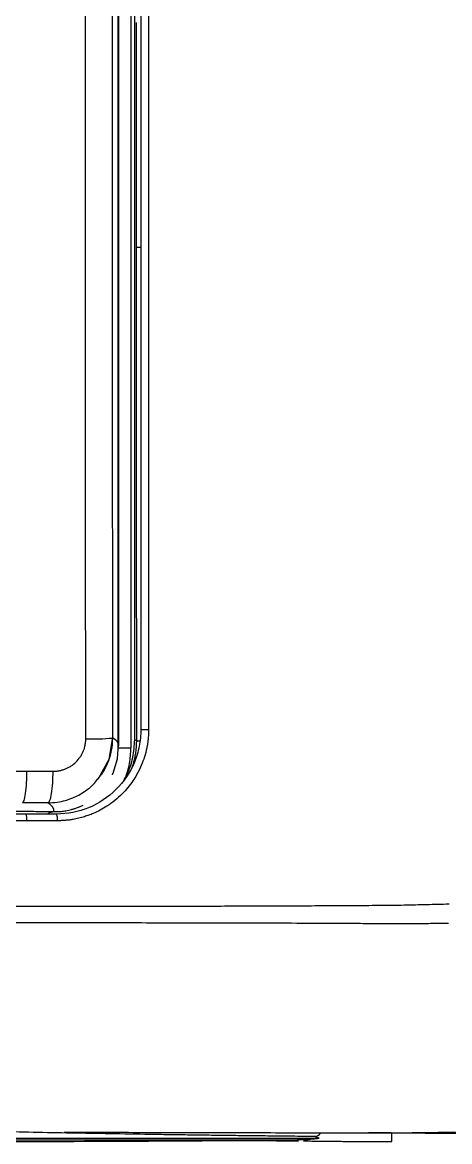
# Model space of a CAD drawing. Extents: x -4361 to 1554, y -156 to 2372.
# Drawn here: x -747.9 to -682.1, y 1391.3 to 1563.9 of the extents above; entities that cross this region are included whole.
import ezdxf

# ---------------------------------------------------------------- set-up
doc = ezdxf.new("R2010")
doc.units = 0
doc.header["$LTSCALE"] = 20
doc.header["$MEASUREMENT"] = 0
doc.layers.get('0').update_dxf_attribs({"linetype": 'CONTINUOUS'})

msp = doc.modelspace()

# ---------------------------------------------------------------- linework, layer by layer
for p, q in [((-733.09, 1452.36), (-733.09, 1730.28)), ((-730.62, 1453.31), (-730.62, 1729.33)), ((-734.03, 1453.53), (-734.01, 1453.54)), ((-730.62, 1453.31), (-730.38, 1453.12)), ((-747.27, 1440.79), (-776.7, 1440.79)), ((-742.53, 1440.79), (-747.27, 1440.79)), ((-917.03, 1391.85), (-705.47, 1391.85)), ((-754.18, 1391.59), (-705.47, 1391.59)), ((-705.47, 1391.85), (-704.64, 1391.85)), ((-705.22, 1391.59), (-704.39, 1391.64)), ((-704.39, 1391.64), (-703.86, 1391.69))]:
    msp.add_line(p, q)
at = {"flags": 128}
for points in [[(-736.35, 1447.17), (-736.19, 1447.32), (-734.55, 1450.29), (-734.03, 1453.62)], [(-733.97, 1448.13), (-733.28, 1450.33), (-733.12, 1452.56)], [(-690.98, 1391.34), (-690.98, 1391.47), (-690.98, 1391.86), (-690.98, 1392.51), (-690.98, 1392.54)]]:
    msp.add_lwpolyline(points, dxfattribs=at)
for centre, radius, start, end in [((-737.42, 1496.27), 42.87, 268.9784, 274.527), ((-749.21, 1441.05), 1.95, 352.405, 23.3077)]:
    msp.add_arc(centre, radius, start, end)
for points, knots in [([(-738.18, 1453.4), (-738.18, 1455.82), (-738.19, 1460.64), (-738.19, 1467.88), (-738.2, 1475.13), (-738.2, 1482.37), (-738.21, 1489.62), (-738.21, 1496.87), (-738.22, 1504.12), (-738.22, 1511.37), (-738.22, 1518.63), (-738.23, 1525.89), (-738.23, 1533.15), (-738.23, 1540.42), (-738.23, 1547.68), (-738.24, 1554.95), (-738.24, 1562.22), (-738.24, 1569.49), (-738.24, 1576.77), (-738.24, 1584.04), (-738.24, 1593.5), (-738.24, 1605.14), (-738.24, 1618.96), (-738.23, 1632.78), (-738.23, 1646.58), (-738.22, 1660.38), (-738.22, 1674.16), (-738.21, 1687.94), (-738.2, 1701.72), (-738.19, 1715.48), (-738.19, 1724.65), (-738.18, 1729.24)], [0, 0, 0, 0, 0.026247, 0.052502, 0.078764, 0.105034, 0.131312, 0.157597, 0.18389, 0.210191, 0.236499, 0.262814, 0.289138, 0.315469, 0.341808, 0.368154, 0.394508, 0.420869, 0.447239, 0.473616, 0.5, 0.550122, 0.600218, 0.650286, 0.700326, 0.75034, 0.800326, 0.850285, 0.900217, 0.950122, 1, 1, 1, 1]), ([(-731.22, 1730.62), (-731.22, 1730.22), (-731.21, 1729.36), (-731.21, 1727.97), (-731.21, 1726.39), (-731.21, 1724.49), (-731.22, 1721.79), (-731.23, 1717.34), (-731.22, 1711.33), (-731.22, 1698.16), (-731.22, 1684.31), (-731.22, 1656.83), (-731.22, 1621.91), (-731.22, 1577.79), (-731.22, 1537.41), (-731.22, 1508.46), (-731.22, 1487.21), (-731.22, 1476.26), (-731.22, 1467.91), (-731.22, 1463.28), (-731.22, 1459.62), (-731.21, 1456.91), (-731.21, 1454.33), (-731.22, 1452.69), (-731.22, 1452.02)], [0, 0, 0, 0, 0.004277, 0.00926, 0.014948, 0.021342, 0.029684, 0.04411, 0.069247, 0.094386, 0.185853, 0.218476, 0.390216, 0.561956, 0.693497, 0.825038, 0.87369, 0.922341, 0.942955, 0.963568, 0.972218, 0.982372, 0.992751, 1, 1, 1, 1]), ([(-728.49, 1727.85), (-728.49, 1725.46), (-728.49, 1720.69), (-728.49, 1713.54), (-728.49, 1706.38), (-728.5, 1699.21), (-728.5, 1692.05), (-728.5, 1684.88), (-728.5, 1677.7), (-728.5, 1670.52), (-728.5, 1663.34), (-728.5, 1656.15), (-728.5, 1648.96), (-728.5, 1641.77), (-728.5, 1634.57), (-728.5, 1627.37), (-728.5, 1620.17), (-728.5, 1612.96), (-728.5, 1605.75), (-728.5, 1598.54), (-728.5, 1589.16), (-728.5, 1577.61), (-728.5, 1563.91), (-728.5, 1550.23), (-728.5, 1536.56), (-728.5, 1522.9), (-728.5, 1509.25), (-728.5, 1495.62), (-728.5, 1482), (-728.49, 1468.39), (-728.49, 1459.32), (-728.49, 1454.79)], [0, 0, 0, 0, 0.0262, 0.052412, 0.078638, 0.104876, 0.131127, 0.157392, 0.183669, 0.209959, 0.236261, 0.262577, 0.288906, 0.315247, 0.341602, 0.367969, 0.394349, 0.420742, 0.447148, 0.473567, 0.499999, 0.550207, 0.600369, 0.650485, 0.700554, 0.750577, 0.800554, 0.850485, 0.900369, 0.950208, 1, 1, 1, 1]), ([(-730.41, 1563.87), (-730.41, 1563.06), (-730.41, 1561.32), (-730.41, 1558.58), (-730.41, 1553.8), (-730.41, 1546.99), (-730.4, 1539.43), (-730.4, 1533.45), (-730.4, 1530.41), (-730.4, 1529.14)], [0, 0, 0, 0, 0.070315, 0.149487, 0.237516, 0.483089, 0.737118, 0.890738, 1, 1, 1, 1]), ([(-729.68, 1529.17), (-729.79, 1529.17), (-730.06, 1529.16), (-730.33, 1529.15), (-730.38, 1529.14), (-730.4, 1529.14)], [0, 0, 0, 0, 0.249654, 0.625516, 1, 1, 1, 1]), ([(-730.4, 1529.14), (-730.4, 1527.6), (-730.4, 1524.32), (-730.4, 1517.8), (-730.39, 1506.41), (-730.39, 1493.05), (-730.39, 1480.38), (-730.38, 1471.03), (-730.38, 1462.34), (-730.38, 1456.19), (-730.38, 1453.12)], [0, 0, 0, 0, 0.060837, 0.129378, 0.257503, 0.509995, 0.656921, 0.757489, 0.878742, 1, 1, 1, 1]), ([(-729.68, 1454.82), (-729.68, 1453.96), (-729.77, 1453.11), (-730.11, 1451.43), (-730.36, 1450.6), (-731.34, 1448.24), (-732.32, 1446.79), (-734.73, 1444.4), (-736.17, 1443.44), (-739.3, 1442.15), (-740.99, 1441.82), (-742.68, 1441.82)], [0, 0, 0, 0, 0.125, 0.125, 0.25, 0.25, 0.5, 0.5, 0.75, 0.75, 1, 1, 1, 1]), ([(-728.49, 1454.79), (-728.5, 1454.67), (-728.5, 1454.43), (-728.51, 1454.06), (-728.54, 1453.7), (-728.57, 1453.33), (-728.62, 1452.92), (-728.68, 1452.48), (-728.83, 1451.69), (-729.11, 1450.63), (-729.62, 1449.24), (-730.23, 1448), (-731.17, 1446.5), (-732.6, 1444.76), (-734.38, 1443.32), (-735.94, 1442.41), (-736.88, 1441.96), (-737.7, 1441.64), (-738.44, 1441.39), (-739.26, 1441.17), (-740.04, 1441), (-740.73, 1440.9), (-741.33, 1440.84), (-741.93, 1440.8), (-742.33, 1440.79), (-742.53, 1440.79)], [0, 0, 0, 0, 0.016572, 0.033096, 0.049585, 0.066049, 0.0825, 0.105303, 0.127476, 0.190748, 0.254101, 0.328158, 0.376572, 0.49559, 0.632275, 0.686847, 0.742248, 0.774905, 0.807663, 0.849225, 0.890266, 0.917534, 0.94488, 0.972352, 1, 1, 1, 1]), ([(-728.49, 1454.79), (-728.65, 1454.79), (-728.82, 1454.79), (-729.1, 1454.79), (-729.22, 1454.8), (-729.42, 1454.8), (-729.51, 1454.8), (-729.64, 1454.81), (-729.68, 1454.82), (-729.68, 1454.82)], [0, 0, 0, 0, 0.25, 0.25, 0.5, 0.5, 0.75, 0.75, 1, 1, 1, 1]), ([(-743.26, 1448.41), (-743.2, 1448.41), (-743.06, 1448.41), (-742.87, 1448.43), (-742.67, 1448.44), (-742.47, 1448.47), (-742.18, 1448.52), (-741.79, 1448.61), (-741.32, 1448.78), (-740.87, 1448.98), (-740.3, 1449.32), (-739.66, 1449.83), (-739.12, 1450.47), (-738.78, 1451.03), (-738.56, 1451.48), (-738.39, 1451.94), (-738.28, 1452.37), (-738.22, 1452.75), (-738.19, 1453.07), (-738.18, 1453.29), (-738.18, 1453.4)], [0, 0, 0, 0, 0.025305, 0.050543, 0.07575, 0.100963, 0.126219, 0.189242, 0.252174, 0.315043, 0.377781, 0.502813, 0.627408, 0.68963, 0.751786, 0.813834, 0.875917, 0.917131, 0.958429, 1, 1, 1, 1]), ([(-736.36, 1447.18), (-736.12, 1447.45), (-735.46, 1448.21), (-734.72, 1449.72), (-734.12, 1451.58), (-734.04, 1452.89), (-734.01, 1453.54)], [0, 0, 0, 0, 0.1577284, 0.4355193, 0.7181286, 1, 1, 1, 1]), ([(-733.19, 1452.56), (-733.19, 1452.64), (-733.17, 1452.96), (-733.64, 1453.29), (-734.01, 1453.54)], [0, 0, 0, 0, 0.22108, 1, 1, 1, 1]), ([(-732.31, 1446.99), (-732.15, 1447.29), (-731.55, 1448.37), (-730.81, 1450.48), (-730.68, 1452.38), (-730.62, 1453.31)], [0, 0, 0, 0, 0.1634076, 0.5913215, 1, 1, 1, 1]), ([(-730.38, 1453.12), (-730.41, 1452.49), (-730.47, 1451.2), (-730.76, 1449.8), (-731.03, 1449.13), (-731.08, 1449.01)], [0, 0, 0, 0, 0.441611, 0.901361, 1, 1, 1, 1]), ([(-730.38, 1453.12), (-730.36, 1453.12), (-730.31, 1453.12), (-730.1, 1453.13), (-729.9, 1453.13), (-729.85, 1453.13)], [0, 0, 0, 0, 0.429551, 0.856298, 1, 1, 1, 1]), ([(-733.16, 1452.02), (-733.16, 1452.02), (-733.16, 1452.02), (-733.15, 1452.02), (-733.13, 1452.03), (-733.09, 1452.03), (-733.05, 1452.03), (-732.99, 1452.03), (-732.93, 1452.03), (-732.85, 1452.03), (-732.76, 1452.03), (-732.65, 1452.03), (-732.51, 1452.03), (-732.32, 1452.03), (-732.1, 1452.03), (-731.84, 1452.03), (-731.55, 1452.02), (-731.33, 1452.02), (-731.22, 1452.02)], [0, 0, 0, 0, 0.04712, 0.094978, 0.143545, 0.192785, 0.242662, 0.293135, 0.344158, 0.395684, 0.447661, 0.500035, 0.572067, 0.648811, 0.730173, 0.815996, 0.906044, 1, 1, 1, 1]), ([(-732.06, 1447.36), (-731.82, 1448.1), (-731.33, 1449.6), (-731.26, 1451.21), (-731.22, 1452.02)], [0, 0, 0, 0, 0.495426, 1, 1, 1, 1]), ([(-773.84, 1448.49), (-772.36, 1448.48), (-769.41, 1448.48), (-764.97, 1448.47), (-760.54, 1448.45), (-756.1, 1448.44), (-751.67, 1448.43), (-748.72, 1448.43), (-747.24, 1448.42)], [0, 0, 0, 0, 0.166624, 0.333264, 0.499922, 0.666598, 0.83329, 1, 1, 1, 1]), ([(-747.95, 1443.57), (-747.87, 1443.58), (-747.78, 1443.69), (-747.61, 1444.17), (-747.53, 1444.54), (-747.39, 1445.48), (-747.34, 1446.05), (-747.26, 1447.23), (-747.24, 1447.85), (-747.24, 1448.42)], [0, 0, 0, 0, 0.25, 0.25, 0.5, 0.5, 0.75, 0.75, 1, 1, 1, 1]), ([(-743.26, 1448.41), (-743.27, 1447.84), (-743.29, 1447.22), (-743.36, 1446.04), (-743.42, 1445.47), (-743.57, 1444.53), (-743.66, 1444.16), (-743.84, 1443.68), (-743.94, 1443.57), (-744.02, 1443.56)], [0, 0, 0, 0, 0.25, 0.25, 0.5, 0.5, 0.75, 0.75, 1, 1, 1, 1]), ([(-744.02, 1443.56), (-743.54, 1443.58), (-742.61, 1443.61), (-741.33, 1443.9), (-739.9, 1444.39), (-738.41, 1445.21), (-737.12, 1446.2), (-736.55, 1446.94), (-736.36, 1447.18)], [0, 0, 0, 0, 0.166301, 0.316196, 0.449676, 0.681927, 0.897161, 1, 1, 1, 1]), ([(-787.62, 1443.05), (-787.28, 1443.04), (-786.6, 1443.02), (-785.56, 1443), (-784.51, 1442.97), (-783.46, 1442.95), (-782.4, 1442.93), (-781.33, 1442.9), (-780.26, 1442.88), (-779.17, 1442.85), (-778.08, 1442.83), (-776.98, 1442.81), (-775.87, 1442.78), (-774.76, 1442.76), (-773.63, 1442.74), (-772.5, 1442.71), (-771.36, 1442.69), (-770.22, 1442.67), (-769.06, 1442.64), (-767.9, 1442.62), (-766.37, 1442.59), (-764.48, 1442.56), (-762.21, 1442.51), (-759.91, 1442.47), (-757.59, 1442.43), (-755.24, 1442.39), (-752.87, 1442.35), (-750.47, 1442.31), (-748.04, 1442.27), (-745.59, 1442.23), (-743.93, 1442.21), (-743.1, 1442.2)], [0, 0, 0, 0, 0.026341, 0.052673, 0.078999, 0.105319, 0.131634, 0.157944, 0.184252, 0.210557, 0.23686, 0.263163, 0.289467, 0.315771, 0.342078, 0.368388, 0.394702, 0.421021, 0.447346, 0.473677, 0.500016, 0.550049, 0.600058, 0.650049, 0.700028, 0.750001, 0.799975, 0.849956, 0.899949, 0.949962, 1, 1, 1, 1]), ([(-744.02, 1443.56), (-744.68, 1443.56), (-745.99, 1443.56), (-747.3, 1443.56), (-747.95, 1443.57)], [0, 0, 0, 0, 0.500001, 1, 1, 1, 1]), ([(-743.1, 1442.2), (-743.1, 1442.23), (-743.09, 1442.29), (-743.08, 1442.38), (-743.09, 1442.47), (-743.11, 1442.56), (-743.14, 1442.65), (-743.18, 1442.74), (-743.23, 1442.83), (-743.29, 1442.92), (-743.36, 1443.01), (-743.44, 1443.1), (-743.54, 1443.19), (-743.64, 1443.28), (-743.76, 1443.37), (-743.88, 1443.47), (-743.98, 1443.53), (-744.02, 1443.56)], [0, 0, 0, 0, 0.066671, 0.13334, 0.200008, 0.266674, 0.333339, 0.400004, 0.466668, 0.533332, 0.599996, 0.666661, 0.733326, 0.799992, 0.86666, 0.933329, 1, 1, 1, 1]), ([(-743.1, 1442.2), (-743.01, 1442.19), (-742.83, 1442.19), (-742.54, 1442.2), (-742.25, 1442.21), (-741.82, 1442.25), (-741.33, 1442.31), (-740.81, 1442.42), (-740.36, 1442.52), (-739.92, 1442.66), (-739.47, 1442.81), (-739.03, 1442.99), (-738.73, 1443.13), (-738.59, 1443.2)], [0, 0, 0, 0, 0.061295, 0.125227, 0.191821, 0.2611, 0.416725, 0.515932, 0.613726, 0.711027, 0.807841, 0.904168, 1, 1, 1, 1]), ([(-747.41, 1441.82), (-752.54, 1441.82), (-756.98, 1441.82), (-767.25, 1441.82), (-771.68, 1441.82), (-776.83, 1441.82)], [0, 0, 0, 0, 0.5, 0.5, 1, 1, 1, 1]), ([(-744.09, 1441.82), (-744.04, 1441.86), (-743.74, 1442.11), (-743.4, 1442.16), (-743.1, 1442.2)], [0, 0, 0, 0, 0.161511, 1, 1, 1, 1]), ([(-742.53, 1440.79), (-742.53, 1441.06), (-742.54, 1441.32), (-742.6, 1441.71), (-742.64, 1441.82), (-742.68, 1441.82)], [0, 0, 0, 0, 0.5, 0.5, 1, 1, 1, 1]), ([(-777.59, 1427.62), (-776.22, 1427.62), (-771.17, 1427.62), (-763.61, 1427.62), (-754.89, 1427.61), (-749.85, 1427.61), (-747.33, 1427.61)], [0, 0, 0, 0, 0.135521, 0.499997, 0.749998, 1, 1, 1, 1]), ([(-747.33, 1427.61), (-746.84, 1427.61), (-745.79, 1427.61), (-744.09, 1427.61), (-742.16, 1427.61), (-739.52, 1427.61), (-736.37, 1427.62), (-731.09, 1427.62), (-725.1, 1427.63), (-718.94, 1427.64), (-713.11, 1427.66), (-707.76, 1427.68), (-702.57, 1427.7), (-699.01, 1427.72), (-696.95, 1427.73), (-696.07, 1427.73)], [0, 0, 0, 0, 0.0281252, 0.0608762, 0.0982532, 0.1402561, 0.2137856, 0.2808412, 0.4469589, 0.5628767, 0.6408228, 0.7891403, 0.8775372, 0.9478238, 1, 1, 1, 1]), ([(-696.07, 1427.73), (-695.39, 1427.74), (-694.23, 1427.75), (-691.9, 1427.76), (-689.1, 1427.8), (-686.2, 1427.87), (-683.89, 1427.93), (-682.74, 1427.96), (-682.16, 1427.98)], [0, 0, 0, 0, 0.145153, 0.25011, 0.499928, 0.749787, 0.874837, 1, 1, 1, 1]), ([(-777.92, 1425.08), (-772.82, 1425.08), (-767.73, 1425.08), (-757.54, 1425.08), (-752.45, 1425.08), (-747.36, 1425.08)], [0, 0, 0, 0, 0.5, 0.5, 1, 1, 1, 1]), ([(-747.36, 1425.08), (-743.04, 1425.08), (-738.73, 1425.09), (-730.14, 1425.08), (-725.86, 1425.07), (-717.32, 1425.05), (-713.07, 1425.05), (-704.6, 1425.02), (-700.38, 1425), (-696.18, 1424.98)], [0, 0, 0, 0, 0.25, 0.25, 0.5, 0.5, 0.75, 0.75, 1, 1, 1, 1]), ([(-696.18, 1424.98), (-695.71, 1424.97), (-694.7, 1424.97), (-693.08, 1424.96), (-691.26, 1424.95), (-689.14, 1424.95), (-686.84, 1424.96), (-684.49, 1424.98), (-682.98, 1424.99), (-682.26, 1425)], [0, 0, 0, 0, 0.101172, 0.216858, 0.347075, 0.491793, 0.673172, 0.842594, 1, 1, 1, 1]), ([(-696.18, 1392.67), (-695.29, 1392.67), (-693.51, 1392.67), (-690.84, 1392.68), (-688.17, 1392.7), (-685.51, 1392.73), (-682.85, 1392.77), (-680.19, 1392.82), (-677.54, 1392.88), (-674.9, 1392.95), (-672.26, 1393.03), (-669.62, 1393.12), (-666.99, 1393.22), (-664.36, 1393.32), (-661.74, 1393.44), (-659.13, 1393.57), (-656.52, 1393.71), (-653.91, 1393.86), (-651.31, 1394.01), (-648.71, 1394.18), (-646.12, 1394.36), (-643.53, 1394.54), (-640.95, 1394.74), (-638.38, 1394.94), (-631.8, 1395.15), (-629.24, 1395.38), (-626.68, 1395.61), (-624.12, 1395.85), (-621.57, 1396.1), (-619.03, 1396.35), (-616.49, 1396.62), (-613.95, 1396.9), (-611.43, 1397.18), (-608.9, 1397.48), (-606.38, 1397.78), (-603.87, 1398.09), (-601.37, 1398.41), (-598.86, 1398.73), (-596.37, 1399.07), (-593.88, 1399.42), (-591.39, 1399.77), (-587.93, 1400.27), (-583.49, 1400.95), (-578.08, 1401.81), (-572.69, 1402.71), (-567.32, 1403.66), (-561.96, 1404.64), (-556.62, 1405.66), (-551.3, 1406.73), (-546, 1407.83), (-540.71, 1408.97), (-535.45, 1410.16), (-530.2, 1411.37), (-524.97, 1412.63), (-519.77, 1413.93), (-514.58, 1415.26), (-509.41, 1416.63), (-504.26, 1418.04), (-499.13, 1419.48), (-494.02, 1420.96), (-490.63, 1421.98), (-488.94, 1422.48)], [0, 0, 0, 0, 0.0129911, 0.0259606, 0.0389085, 0.0518349, 0.0647398, 0.0776231, 0.0904848, 0.103325, 0.1161436, 0.1289406, 0.1417161, 0.1544701, 0.1672024, 0.1799133, 0.1926025, 0.2052702, 0.2179163, 0.2305409, 0.2431439, 0.2557254, 0.2682852, 0.2808236, 0.2933403, 0.3058355, 0.3183091, 0.3307612, 0.3431916, 0.3556006, 0.3679879, 0.3803537, 0.3926979, 0.4050206, 0.4173217, 0.4296012, 0.4418591, 0.4540955, 0.4663103, 0.4785035, 0.4906752, 0.5028253, 0.529434, 0.5559936, 0.5825041, 0.6089656, 0.635378, 0.6617414, 0.6880557, 0.7143209, 0.740537, 0.7667041, 0.7928221, 0.8188911, 0.844911, 0.8708818, 0.8968036, 0.9226763, 0.9484999, 0.9742745, 1, 1, 1, 1]), ([(-702.83, 1392.11), (-703.35, 1392.11), (-704.38, 1392.12), (-705.92, 1392.14), (-707.46, 1392.15), (-708.99, 1392.17), (-710.51, 1392.19), (-712.03, 1392.2), (-713.54, 1392.22), (-715.05, 1392.24), (-716.55, 1392.26), (-718.04, 1392.28), (-719.53, 1392.3), (-721.01, 1392.32), (-722.48, 1392.34), (-723.95, 1392.36), (-725.41, 1392.38), (-726.87, 1392.4), (-729.9, 1392.45), (-734.45, 1392.52), (-740.44, 1392.63), (-746.3, 1392.74), (-752.04, 1392.87), (-757.64, 1393.01), (-763.1, 1393.16), (-768.43, 1393.32), (-772.65, 1393.46), (-775.85, 1393.57), (-778.07, 1393.65), (-780.26, 1393.74), (-782.43, 1393.82), (-784.56, 1393.91), (-786.67, 1394.01), (-788.74, 1394.1), (-790.79, 1394.2), (-792.13, 1394.27), (-792.8, 1394.3)], [0, 0, 0, 0, 0.0147198, 0.0294334, 0.0441415, 0.0588446, 0.0735431, 0.0882376, 0.1029286, 0.1176166, 0.1323022, 0.1469859, 0.1616682, 0.1763496, 0.1910307, 0.2057119, 0.2203939, 0.235077, 0.2497619, 0.3124316, 0.375038, 0.4376215, 0.5002221, 0.5627493, 0.6252695, 0.6878229, 0.7504498, 0.7781702, 0.8058843, 0.8335955, 0.8613074, 0.8890236, 0.9167474, 0.9444824, 0.9722321, 1, 1, 1, 1]), ([(-741.5, 1392.78), (-737.73, 1392.77), (-730.18, 1392.75), (-718.85, 1392.72), (-707.52, 1392.7), (-699.96, 1392.68), (-696.18, 1392.67)], [0, 0, 0, 0, 0.249997, 0.499996, 0.749997, 1, 1, 1, 1]), ([(-702.83, 1392.11), (-702.65, 1392.15), (-702.37, 1392.22), (-702.08, 1392.5), (-701.99, 1392.65), (-701.97, 1392.68)], [0, 0, 0, 0, 0.599293, 0.921472, 1, 1, 1, 1]), ([(-705.47, 1391.59), (-705.47, 1391.59), (-705.47, 1391.62), (-705.47, 1391.71), (-705.47, 1391.77), (-705.47, 1391.85)], [0, 0, 0, 0, 0.5, 0.5, 1, 1, 1, 1]), ([(-704.64, 1391.85), (-704.4, 1391.85), (-703.92, 1391.85), (-703.33, 1391.85), (-702.9, 1391.85), (-702.68, 1391.85), (-702.53, 1391.85), (-702.43, 1391.85), (-702.35, 1391.85), (-702.3, 1391.85), (-702.24, 1391.85), (-702.21, 1391.85), (-702.19, 1391.85)], [0, 0, 0, 0, 0.29415, 0.588299, 0.72229, 0.813744, 0.863342, 0.912943, 0.930915, 0.957549, 0.982521, 1, 1, 1, 1]), ([(-704.64, 1391.85), (-704.63, 1391.78), (-704.62, 1391.73), (-704.61, 1391.65), (-704.6, 1391.63), (-704.6, 1391.63)], [0, 0, 0, 0, 0.5, 0.5, 1, 1, 1, 1]), ([(-704.6, 1391.63), (-704.5, 1391.64), (-704.26, 1391.66), (-703.93, 1391.69), (-703.65, 1391.71), (-703.44, 1391.73), (-703.27, 1391.75), (-703.12, 1391.76), (-702.98, 1391.77), (-702.86, 1391.78), (-702.76, 1391.79), (-702.7, 1391.8), (-702.65, 1391.8), (-702.6, 1391.81), (-702.56, 1391.81), (-702.5, 1391.82), (-702.42, 1391.83), (-702.34, 1391.84), (-702.28, 1391.84), (-702.24, 1391.85), (-702.22, 1391.85), (-702.21, 1391.86), (-702.2, 1391.86), (-702.2, 1391.86), (-702.2, 1391.86)], [0, 0, 0, 0, 0.12085, 0.291096, 0.396923, 0.470717, 0.546456, 0.604134, 0.659099, 0.717477, 0.752796, 0.776072, 0.797803, 0.819, 0.838509, 0.863388, 0.899019, 0.941629, 0.958804, 0.978846, 0.986637, 0.991621, 0.996332, 1, 1, 1, 1]), ([(-702.19, 1391.85), (-702.25, 1391.86), (-702.35, 1391.9), (-702.51, 1391.96), (-702.67, 1392.03), (-702.78, 1392.08), (-702.83, 1392.11)], [0, 0, 0, 0, 0.249911, 0.499713, 0.749891, 1, 1, 1, 1])]:
    msp.add_open_spline(points, degree=3, knots=knots)
for points, degree in [([(-734.01, 1453.54), (-734.08, 1545.37), (-734.08, 1637.27), (-734.01, 1729.1)], 3), ([(-733.16, 1452.02), (-733.16, 1544.89), (-733.16, 1637.75), (-733.16, 1730.62)], 3), ([(-729.68, 1727.82), (-729.68, 1636.84), (-729.68, 1545.8), (-729.68, 1454.82)], 3), ([(-733.18, 1452.36), (-733.19, 1452.56)], 1), ([(-747.24, 1448.42), (-745.91, 1448.42), (-744.59, 1448.42), (-743.26, 1448.41)], 3), ([(-734.06, 1447.88), (-733.98, 1448.13)], 1), ([(-742.68, 1441.82), (-744.3, 1441.82), (-745.79, 1441.82), (-747.41, 1441.82)], 3), ([(-680.58, 1392.54), (-694.61, 1392.69)], 1), ([(-758.17, 1391.32), (-740.58, 1391.34), (-722.99, 1391.42), (-705.39, 1391.57)], 3), ([(-714.4, 1391.53), (-705.36, 1391.43)], 1), ([(-705.15, 1391.61), (-705.47, 1391.59)], 1), ([(-705.39, 1391.57), (-705.42, 1391.57), (-705.44, 1391.58), (-705.47, 1391.59)], 3), ([(-704.54, 1391.61), (-704.82, 1391.58), (-705.11, 1391.57), (-705.39, 1391.57)], 3), ([(-704.6, 1391.63), (-705.15, 1391.61)], 1), ([(-704.63, 1391.43), (-696.18, 1391.34)], 1), ([(-704.6, 1391.63), (-704.58, 1391.62), (-704.56, 1391.62), (-704.54, 1391.61)], 3), ([(-704.54, 1391.61), (-703.75, 1391.69), (-702.97, 1391.77), (-702.18, 1391.84)], 3), ([(-696.18, 1391.34), (-694.44, 1391.34), (-692.71, 1391.34), (-690.98, 1391.34)], 3)]:
    msp.add_open_spline(points, degree=degree)

doc.saveas('drawing.dxf')
